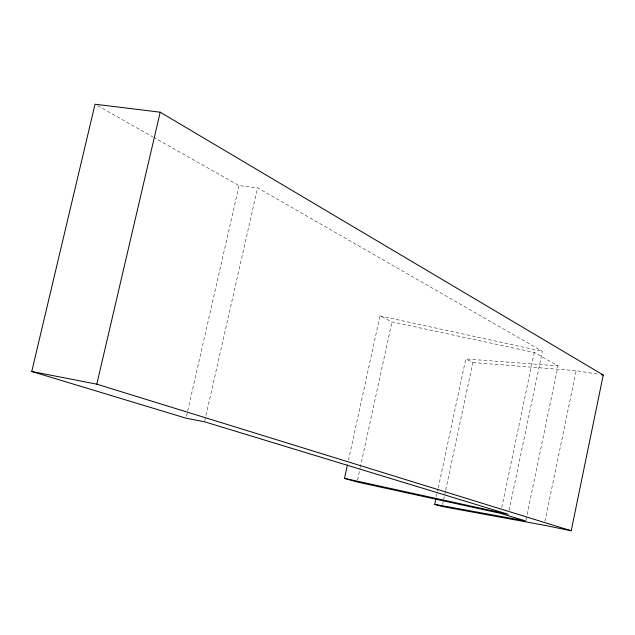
<?xml version="1.0" encoding="UTF-8"?>
<svg xmlns="http://www.w3.org/2000/svg" width="635" height="635" viewBox="0 0 635 635"><rect width="100%" height="100%" fill="white"/><g stroke="black" fill="none" stroke-linecap="round" stroke-linejoin="round"><path stroke-width="0.48" stroke-dasharray="3.17 2.38" d="M544.933 521.359L576.151 370.689L599.376 374.404M509.072 510.413L542.377 351.298L257.596 187.833L239.03 185.603L153.67 137.366M525.955 520.001L558.054 365.887L534.289 352.457L391.962 321.889L379.992 315.881L348.504 459.986M501.769 507.532L534.289 352.457M436.396 496.602L438.055 488.847M438.261 487.878L465.765 358.958L558.054 365.887M442.603 504.571L443.428 500.705M443.635 499.737L445.484 491.038M445.691 490.077L472.853 362.522L465.765 358.958M357.513 480.06L360.029 468.487M360.243 467.519L391.962 321.889M204.764 420.814L257.596 187.833M186.484 416.258L239.03 185.603M472.853 362.522L576.151 370.689M379.992 315.881L542.377 351.298M97.623 105.696L152.805 136.882"/><path stroke-width="0.95" d="M435.983 498.538L434.745 504.357L442.19 506.5L544.131 525.224L571.214 530.765L603.25 375.023L160.203 112.189L95.036 104.235L31.75 371.499L186.039 418.187L204.541 421.783L508.262 514.294L344.487 478.361L347.448 464.82M571.214 530.765L96.806 384.167L160.203 112.189M601.313 374.713L603.25 375.023M434.745 504.357L525.756 520.97L500.547 513.342L357.092 481.989L344.487 478.361M31.75 371.499L96.806 384.167"/></g></svg>
